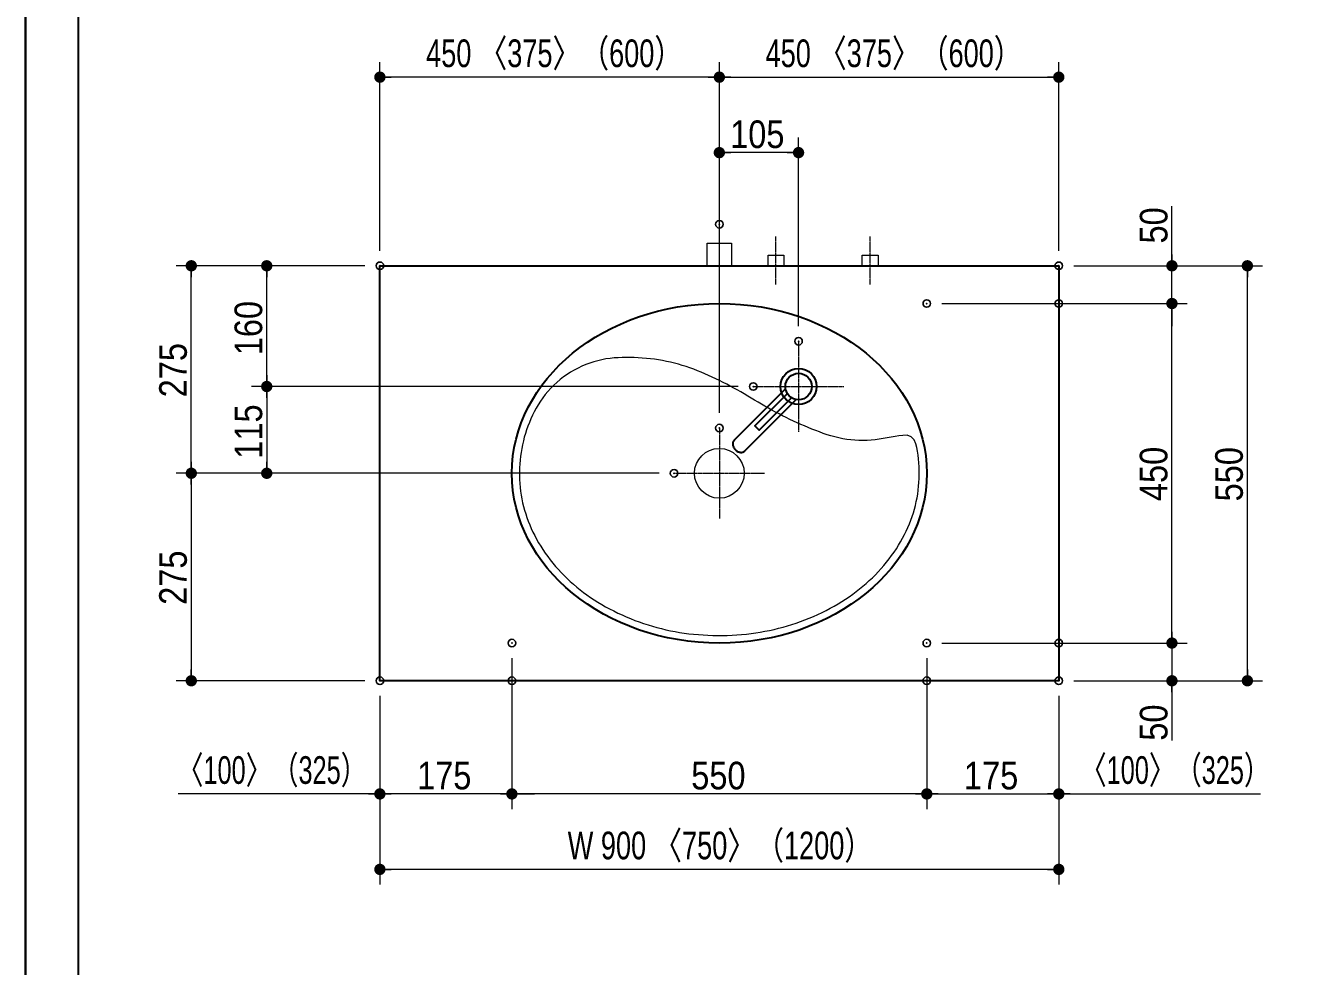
# Model space of a CAD drawing. Units: millimetres, scale not verified. Extents: x -6062 to 6062, y -3045 to 3045.
# Drawn here: x -5788 to -4108, y -799 to 449 of the extents above; entities that cross this region are included whole.
import ezdxf
from ezdxf.enums import TextEntityAlignment as Align

# ---------------------------------------------------------------- set-up
doc = ezdxf.new("R2010")
doc.units = ezdxf.units.MM
doc.header["$LTSCALE"] = 20
doc.header["$PDMODE"] = 32
doc.header["$PDSIZE"] = 10
doc.linetypes.add('USER3', pattern=[2.91, 1.76, -0.4, 0.35, -0.4])
for name, color, linetype, lineweight in [('0-0_1図面枠', 7, 'Continuous', 20), ('0-1_2寸法-1', 7, 'Continuous', 15), ('0-2_0', 7, 'Continuous', 25), ('0-4_5ボウル・キャビネット', 7, 'Continuous', 15), ('0-5_2寸法-2', 7, 'Continuous', 15), ('0-8_4給排水', 7, 'Continuous', 30)]:
    doc.layers.add(name, color=color, linetype=linetype, lineweight=lineweight)
doc.layers.add('0-3_Defpoints', color=7, linetype='Continuous')
doc.styles.add('ＭＳ Ｐゴシック', font='')
doc.styles.get('ＭＳ Ｐゴシック').set_extended_font_data('MS PGothic')

# ---------------------------------------------------------------- blocks, each defined once
blk = doc.blocks.new('_Dot')
at = {"layer": '0-2_0'}
blk.add_line((-10, 0), (-20, 0), dxfattribs=at)
for points in [[(0, 0), (-10, 0), (-9.92, 1.25)], [(0, 0), (-9.92, -1.25), (-10, 0)], [(0, 0), (-9.92, 1.25), (-9.69, 2.49)], [(0, 0), (-9.69, -2.49), (-9.92, -1.25)], [(0, 0), (-9.69, 2.49), (-9.3, 3.68)], [(0, 0), (-9.3, -3.68), (-9.69, -2.49)], [(0, 0), (-9.3, 3.68), (-8.76, 4.82)], [(0, 0), (-8.76, -4.82), (-9.3, -3.68)], [(0, 0), (-8.76, 4.82), (-8.09, 5.88)], [(0, 0), (-8.09, -5.88), (-8.76, -4.82)], [(0, 0), (-8.09, 5.88), (-7.29, 6.85)], [(0, 0), (-7.29, -6.85), (-8.09, -5.88)], [(0, 0), (-7.29, 6.85), (-6.37, 7.71)], [(0, 0), (-6.37, -7.71), (-7.29, -6.85)], [(0, 0), (-6.37, 7.71), (-5.36, 8.44)], [(0, 0), (-5.36, -8.44), (-6.37, -7.71)], [(0, 0), (-5.36, 8.44), (-4.26, 9.05)], [(0, 0), (-4.26, -9.05), (-5.36, -8.44)], [(0, 0), (-4.26, 9.05), (-3.09, 9.51)], [(0, 0), (-3.09, -9.51), (-4.26, -9.05)], [(0, 0), (-3.09, 9.51), (-1.87, 9.82)], [(0, 0), (-1.87, -9.82), (-3.09, -9.51)], [(0, 0), (-1.87, 9.82), (-0.63, 9.98)], [(0, 0), (-0.63, -9.98), (-1.87, -9.82)], [(0, 0), (-0.63, 9.98), (0.63, 9.98)], [(0, 0), (0.63, -9.98), (-0.63, -9.98)], [(0, 0), (0.63, 9.98), (1.87, 9.82)], [(0, 0), (1.87, 9.82), (3.09, 9.51)], [(0, 0), (3.09, 9.51), (4.26, 9.05)], [(0, 0), (4.26, 9.05), (5.36, 8.44)], [(0, 0), (5.36, 8.44), (6.37, 7.71)], [(0, 0), (6.37, 7.71), (7.29, 6.85)], [(0, 0), (7.29, 6.85), (8.09, 5.88)], [(0, 0), (8.09, 5.88), (8.76, 4.82)], [(0, 0), (8.76, 4.82), (9.3, 3.68)], [(0, 0), (9.3, 3.68), (9.69, 2.49)], [(0, 0), (9.69, 2.49), (9.92, 1.25)], [(0, 0), (9.92, 1.25), (10, 0)], [(0, 0), (1.87, -9.82), (0.63, -9.98)], [(0, 0), (3.09, -9.51), (1.87, -9.82)], [(0, 0), (4.26, -9.05), (3.09, -9.51)], [(0, 0), (5.36, -8.44), (4.26, -9.05)], [(0, 0), (6.37, -7.71), (5.36, -8.44)], [(0, 0), (7.29, -6.85), (6.37, -7.71)], [(0, 0), (8.09, -5.88), (7.29, -6.85)], [(0, 0), (8.76, -4.82), (8.09, -5.88)], [(0, 0), (9.3, -3.68), (8.76, -4.82)], [(0, 0), (9.69, -2.49), (9.3, -3.68)], [(0, 0), (9.92, -1.25), (9.69, -2.49)], [(0, 0), (10, 0), (9.92, -1.25)]]:
    blk.add_solid(points, dxfattribs=at)
blk = doc.blocks.new('グループ-6')
at = {"layer": '0-8_4給排水', "linetype": 'USER3', "lineweight": 15}
blk.add_line((-61600, 2100), (-61600, 3700), dxfattribs=at)
at = {"layer": '0-8_4給排水', "lineweight": 15}
blk.add_lwpolyline([(-61920, 2600), (-61920, 3200), (-61280, 3200), (-61280, 2600)], dxfattribs=at)
blk = doc.blocks.new('グループ-12')
at = {"layer": '0-4_5ボウル・キャビネット', "linetype": 'USER3'}
for p, q in [((-61600, -1700), (-61600, -4100)), ((-62800, -2900), (-60400, -2900))]:
    blk.add_line(p, q, dxfattribs=at)
at = {"layer": '0-4_5ボウル・キャビネット'}
for points in [[(-64179, 167.4), (-64285.6, 162.9), (-64392, 155.9), (-64498.7, 145.1), (-64606, 129.6), (-64713.4, 109.6), (-64820.7, 84.8), (-64927.7, 55.3), (-65033.9, 21), (-65139, -18), (-65242.8, -61.8), (-65345, -110.1), (-65445.2, -162.9), (-65543.1, -220.2), (-65638.5, -281.7), (-65731.1, -347.3), (-65820.6, -416.7), (-65906.8, -489.8), (-65989.4, -566.3), (-66068.3, -646), (-66143.4, -728.6), (-66214.4, -813.8), (-66281.2, -901.3), (-66343.9, -990.8), (-66402.2, -1082.1), (-66456.1, -1174.9), (-66505.8, -1268.8), (-66552.5, -1363.5), (-66596.2, -1458.8), (-66637, -1554.7), (-66674.8, -1651.2), (-66709.7, -1748.4), (-66741.7, -1846.3), (-66770.7, -1944.7), (-66796.8, -2043.8), (-66819.9, -2143.6), (-66840.1, -2244), (-66857.4, -2345), (-66871.8, -2446.7), (-66883.2, -2549)], [(-60297.9, -1176.9), (-60390.7, -1124.4), (-60482.8, -1071), (-60574.3, -1016.5), (-60665.6, -961.8), (-60756.9, -907.2), (-60848.3, -852.5), (-60939.7, -798), (-61031.8, -744.4), (-61124.4, -691.8), (-61217.6, -640.2), (-61311.3, -589.5), (-61405.6, -539.9), (-61500.4, -491.3), (-61595.8, -443.7), (-61691.6, -397.1), (-61787.9, -351.5), (-61884.6, -307), (-61981.8, -263.5), (-62079.6, -221.2), (-62178.4, -180.9), (-62278.3, -142.6), (-62379.2, -106.3), (-62481, -72.2), (-62583.7, -40.3), (-62687.2, -10.5), (-62791.4, 17.1), (-62896.2, 42.4), (-63001.7, 65.5), (-63107.6, 86.3), (-63214, 104.9), (-63320.8, 121.1), (-63427.8, 135), (-63535.1, 146.6), (-63642.5, 155.8), (-63750, 162.8), (-63857.4, 167.4), (-63964.8, 169.7), (-64072, 169.7), (-64179, 167.4)], [(-56386.2, -2115.6), (-56430.6, -2013), (-56516.1, -1930.7), (-56624.8, -1889.5), (-56732, -1894.3), (-56837.1, -1911.7), (-56942.1, -1929.1), (-57047.1, -1946.5), (-57152.2, -1963.8), (-57257.2, -1981.2), (-57362.3, -1998.2), (-57468.4, -2011.9), (-57575.2, -2021.8), (-57682.6, -2028), (-57790.4, -2030.2), (-57898.5, -2028.6), (-58006.5, -2023.1), (-58114.3, -2013.8), (-58221.7, -2000.5), (-58328.4, -1983.4), (-58434.2, -1962.5), (-58539.1, -1937.8), (-58642.6, -1909.5), (-58744.8, -1877.6), (-58845.3, -1842.3), (-58945.2, -1805.3), (-59044.7, -1767.2), (-59143.8, -1728.1), (-59242.6, -1687.8), (-59340.9, -1646.6), (-59438.8, -1604.2), (-59536.2, -1560.8), (-59633.2, -1516.4), (-59729.7, -1470.9), (-59825.8, -1424.4), (-59921.3, -1376.9), (-60016.3, -1328.4), (-60110.7, -1278.9), (-60204.6, -1228.4), (-60297.9, -1176.9)], [(-56793.6, -4714), (-56741.2, -4620.6), (-56691.8, -4526.5), (-56645.3, -4431.8), (-56601.7, -4336.5), (-56561.1, -4240.6), (-56523.4, -4144), (-56488.7, -4046.8), (-56456.8, -3948.9), (-56428, -3850.4), (-56402, -3751.2), (-56379, -3651.5), (-56358.9, -3551), (-56341.8, -3450), (-56327.6, -3348.3), (-56316.3, -3246), (-56308, -3143), (-56302.6, -3039.4), (-56300.2, -2935.1), (-56300.6, -2830.5), (-56304.1, -2726.5), (-56310.4, -2623.1), (-56319.7, -2520.3), (-56331.9, -2418.2), (-56347.1, -2316.7), (-56365.2, -2215.9), (-56386.2, -2115.6), (-56386.2, -2115.6)], [(-66883.2, -2549), (-66891.6, -2651.9), (-66897.2, -2755.5), (-66899.8, -2859.7), (-66899.4, -2964.3), (-66896.2, -3068.4), (-66890, -3171.8), (-66880.8, -3274.6), (-66868.7, -3376.8), (-66853.7, -3478.3), (-66835.8, -3579.2), (-66814.9, -3679.4), (-66791, -3779), (-66764.3, -3878), (-66734.6, -3976.3), (-66701.9, -4074), (-66666.4, -4171.1), (-66627.8, -4267.5), (-66586.4, -4363.2), (-66542, -4458.4), (-66494.7, -4552.9), (-66444.4, -4646.7), (-66391.2, -4739.9), (-66335.1, -4832.5), (-66276.1, -4924.5), (-66214.1, -5015.8), (-66149.3, -5106.2), (-66082.3, -5195), (-66013.1, -5282.1), (-65941.8, -5367.3), (-65868.4, -5450.9), (-65792.8, -5532.7), (-65715.1, -5612.8), (-65635.2, -5691.1), (-65553.2, -5767.7), (-65469, -5842.5), (-65382.6, -5915.6), (-65294.1, -5986.9), (-65203.5, -6056.5), (-65110.7, -6124.4)], [(-60513.5, -7111.1), (-60391.6, -7089.3), (-60270.4, -7065.2), (-60150, -7038.6), (-60030.4, -7009.7), (-59911.6, -6978.4), (-59793.6, -6944.7), (-59676.3, -6908.6), (-59559.9, -6870.2), (-59444.2, -6829.4), (-59329.3, -6786.1), (-59215.2, -6740.5), (-59101.9, -6692.6), (-58989.4, -6642.2), (-58878, -6589.6), (-58768.6, -6535.2), (-58661.4, -6479.1), (-58556.3, -6421.2), (-58453.3, -6361.6), (-58352.6, -6300.2), (-58253.9, -6237.1), (-58157.5, -6172.2), (-58063.1, -6105.6), (-57970.9, -6037.3), (-57880.9, -5967.2), (-57793, -5895.3), (-57707.3, -5821.8), (-57623.7, -5746.4), (-57542.3, -5669.4), (-57463, -5590.6), (-57385.8, -5510), (-57310.8, -5427.7), (-57238, -5343.7), (-57167.3, -5257.9), (-57098.8, -5170.4), (-57032.4, -5081.1), (-56968.3, -4990.3), (-56907.1, -4898.8), (-56848.9, -4806.7), (-56793.6, -4714)], [(-65110.7, -6124.4), (-65015.8, -6190.5), (-64918.7, -6254.9), (-64819.5, -6317.5), (-64718.1, -6378.4), (-64614.6, -6437.5), (-64508.9, -6494.9), (-64401, -6550.6), (-64291.1, -6604.5), (-64179.2, -6656.5), (-64066.5, -6706.2), (-63952.9, -6753.5), (-63838.6, -6798.5), (-63723.5, -6841), (-63607.6, -6881.2), (-63491, -6919), (-63373.5, -6954.4), (-63255.3, -6987.4), (-63136.2, -7018), (-63016.4, -7046.3), (-62895.8, -7072.1), (-62774.4, -7095.6), (-62652.2, -7116.7), (-62529.3, -7135.5), (-62405.5, -7151.8), (-62281, -7165.8), (-62155.6, -7177.4), (-62029.5, -7186.6), (-61902.6, -7193.4), (-61774.9, -7197.8), (-61646.5, -7199.8), (-61517.5, -7199.5), (-61389.3, -7196.8), (-61261.8, -7191.7), (-61135.1, -7184.2), (-61009.2, -7174.4), (-60884.1, -7162.1), (-60759.8, -7147.5), (-60636.3, -7130.5), (-60513.5, -7111.1)]]:
    blk.add_lwpolyline(points, dxfattribs=at)
blk.add_circle((-61600, -2900), 660, dxfattribs=at)
at = {"layer": '0-4_5ボウル・キャビネット', "lineweight": 30}
blk.add_ellipse((-61600, -2900), major_axis=(5500, 0), ratio=0.818182, dxfattribs=at)
blk = doc.blocks.new('グループ-18')
at = {"layer": '0-8_4給排水', "linetype": 'USER3', "lineweight": 15}
for p, q in [((-59500, 600), (-59500, -1800)), ((-60700, -600), (-58300, -600))]:
    blk.add_line(p, q, dxfattribs=at)
at = {"layer": '0-8_4給排水'}
for points in [[(-59844.5, -661.7), (-61209.1, -2026.3), (-61218.3, -2036.6), (-61226.5, -2048.4), (-61233.5, -2061.6), (-61239.1, -2076.1), (-61243.1, -2091.8), (-61245.4, -2108.6), (-61245.8, -2126.2), (-61244.3, -2144.3), (-61241, -2162.7), (-61235.8, -2181), (-61228.9, -2199), (-61220.5, -2216.4), (-61210.8, -2232.9), (-61200, -2248.5), (-61188.3, -2262.9), (-61176, -2276), (-61162.9, -2288.3), (-61148.5, -2300), (-61132.9, -2310.8), (-61116.4, -2320.5), (-61099, -2328.9), (-61081, -2335.8), (-61062.7, -2341), (-61044.3, -2344.3), (-61026.2, -2345.8), (-61008.6, -2345.4), (-60991.8, -2343.1), (-60976.1, -2339.1), (-60961.6, -2333.5), (-60948.4, -2326.5), (-60936.6, -2318.3), (-60926.3, -2309.1), (-59561.7, -944.5)], [(-59797.5, -784.4), (-60659.7, -1646.5), (-60546.5, -1759.7), (-59684.4, -897.5)]]:
    blk.add_lwpolyline(points, dxfattribs=at)
for radius in [480, 350]:
    blk.add_circle((-59500, -600), radius, dxfattribs=at)
blk = doc.blocks.new('グループ-28')
at = {"layer": '0-8_4給排水', "linetype": 'USER3', "lineweight": 15}
for p, q in [((-60100, 2100), (-60100, 3380)), ((-57600, 2100), (-57600, 3380))]:
    blk.add_line(p, q, dxfattribs=at)
at = {"layer": '0-8_4給排水', "lineweight": 15}
for points in [[(-60310, 2600), (-60310, 2880), (-59890, 2880), (-59890, 2600)], [(-57810, 2600), (-57810, 2880), (-57390, 2880), (-57390, 2600)]]:
    blk.add_lwpolyline(points, dxfattribs=at)
blk = doc.blocks.new('グループ-2')
at = {"layer": '0-0_1図面枠', "lineweight": 35}
blk.add_lwpolyline([(-80000, 55400), (80000, 55400), (80000, -55400), (-80000, -55400)], close=True, dxfattribs=at)

msp = doc.modelspace()

# ---------------------------------------------------------------- linework, layer by layer
at = {"layer": '0-0_1図面枠', "lineweight": 30}
msp.add_line((-5717.5, 1750), (-5717.5, -2420), dxfattribs=at)
at = {"layer": '0-1_2寸法-1'}
for p, q in [((-5317.5, 150), (-5317.5, 400)), ((-4867.5, 205), (-4867.5, 400)), ((-4867.5, 205), (-4867.5, 400)), ((-4417.5, 150), (-4417.5, 400)), ((-4882.51, 380), (-5302.49, 380)), ((-4852.49, 380), (-4432.51, 380)), ((-4867.5, -65), (-4867.5, 300)), ((-4762.5, 50), (-4762.5, 300)), ((-4777.51, 280), (-4852.49, 280)), ((-4267.5, 145.01), (-4267.5, 208.99)), ((-5487.5, 130), (-5587.5, 130)), ((-5337.5, 130), (-5487.5, 130)), ((-4397.5, 130), (-4247.5, 130)), ((-4267.5, 80), (-4267.5, 130)), ((-4247.5, 130), (-4147.5, 130)), ((-5567.5, -129.99), (-5567.5, 114.99)), ((-5467.5, -14.99), (-5467.5, 114.99)), ((-4167.5, -404.99), (-4167.5, 114.99)), ((-4572.5, 80), (-4247.5, 80)), ((-4397.5, 80), (-4247.5, 80)), ((-4267.5, -354.99), (-4267.5, 64.99)), ((-4267.5, 64.99), (-4267.5, 49.99)), ((-4842.5, -30), (-5487.5, -30)), ((-4842.5, -30), (-5487.5, -30)), ((-5467.5, -45.01), (-5467.5, -129.99)), ((-5487.5, -145), (-5587.5, -145)), ((-5487.5, -145), (-5587.5, -145)), ((-4947.5, -145), (-5487.5, -145)), ((-5567.5, -160.01), (-5567.5, -404.99)), ((-4267.5, -354.99), (-4267.5, -339.99)), ((-4572.5, -370), (-4247.5, -370)), ((-4397.5, -370), (-4247.5, -370)), ((-4267.5, -370), (-4267.5, -420)), ((-5142.5, -390), (-5142.5, -590)), ((-4592.5, -390), (-4592.5, -590)), ((-5337.5, -420), (-5587.5, -420)), ((-4397.5, -420), (-4247.5, -420)), ((-4247.5, -420), (-4147.5, -420)), ((-4267.5, -435.01), (-4267.5, -498.99)), ((-5317.5, -440), (-5317.5, -590)), ((-5142.5, -440), (-5142.5, -590)), ((-4592.5, -440), (-4592.5, -590)), ((-4417.5, -440), (-4417.5, -590)), ((-5157.51, -570), (-5302.49, -570)), ((-4607.51, -570), (-5127.49, -570)), ((-4577.49, -570), (-4432.51, -570)), ((-5317.5, -590), (-5317.5, -690)), ((-4417.5, -590), (-4417.5, -690)), ((-4432.51, -670), (-5302.49, -670))]:
    msp.add_line(p, q, dxfattribs=at)
at = {"layer": '0-3_Defpoints'}
for p in [(-5317.5, 380), (-4417.5, 380), (-4867.5, 280), (-4867.5, 185), (-5567.5, 130), (-5467.5, 130), (-5317.5, 130), (-5317.5, 130), (-4417.5, 130), (-4417.5, 130), (-4267.5, 130), (-4167.5, 130), (-4592.5, 80), (-4417.5, 80), (-4267.5, 80), (-4267.5, 80), (-4762.5, 30), (-4822.5, -30), (-4867.5, -85), (-5467.5, -145), (-4927.5, -145), (-5142.5, -370), (-4592.5, -370), (-4417.5, -370), (-4267.5, -370), (-5567.5, -420), (-5317.5, -420), (-5142.5, -420), (-4592.5, -420), (-4417.5, -420), (-4417.5, -420), (-4267.5, -420), (-5317.5, -570), (-5317.5, -570), (-5142.5, -570), (-4417.5, -570), (-5317.5, -670)]:
    msp.add_point(p, dxfattribs=at)
at = {"layer": '0-4_5ボウル・キャビネット', "lineweight": 30}
msp.add_lwpolyline([(-5317.5, 130), (-4417.5, 130), (-4417.5, -420), (-5317.5, -420)], close=True, dxfattribs=at)
at = {"layer": '0-5_2寸法-2'}
for p, q in [((-5317.5, -440), (-5317.5, -590)), ((-5142.5, -440), (-5142.5, -590)), ((-4592.5, -440), (-4592.5, -590)), ((-4417.5, -440), (-4417.5, -590)), ((-5332.51, -570), (-5584.84, -570)), ((-5142.5, -570), (-5317.5, -570)), ((-5127.49, -570), (-5112.49, -570)), ((-4607.51, -570), (-4622.51, -570)), ((-4592.5, -570), (-4417.5, -570)), ((-4402.49, -570), (-4150.16, -570))]:
    msp.add_line(p, q, dxfattribs=at)

# ---------------------------------------------------------------- block references
at = {"layer": '0-0_1図面枠', "xscale": 0.05, "yscale": 0.05}
msp.add_blockref('グループ-2', (-1787.5, 0), dxfattribs=at)
at = {"layer": '0-1_2寸法-1', "xscale": 0.7503418, "yscale": 0.7503418}
for p, rotation in [((-5317.5, 380), 180), ((-4867.5, 380), 180), ((-4867.5, 280), 180), ((-5567.5, 130), 90), ((-5467.5, 130), 90), ((-4267.5, 130), 270), ((-4167.5, 130), 90), ((-4267.5, 80), 90), ((-4267.5, 80), 90), ((-5467.5, -30), 270), ((-5467.5, -30), 90), ((-5567.5, -145), 270), ((-5467.5, -145), 270), ((-5567.5, -145), 90), ((-4267.5, -370), 270), ((-4267.5, -370), 270), ((-5567.5, -420), 270), ((-4267.5, -420), 90), ((-4167.5, -420), 270), ((-5317.5, -570), 180), ((-5142.5, -570), 180), ((-4592.5, -570), 180), ((-5317.5, -670), 180)]:
    msp.add_blockref('_Dot', p, dxfattribs=dict(at, rotation=rotation))
for p in [(-4867.5, 380), (-4417.5, 380), (-4762.5, 280), (-5142.5, -570), (-4592.5, -570), (-4417.5, -570), (-4417.5, -670)]:
    msp.add_blockref('_Dot', p, dxfattribs=at)
at = {"layer": '0-4_5ボウル・キャビネット', "xscale": 0.05, "yscale": 0.05}
msp.add_blockref('グループ-12', (-1787.5, 0), dxfattribs=at)
at = {"layer": '0-5_2寸法-2', "xscale": 0.7503418, "yscale": 0.7503418}
for p in [(-5317.5, -570), (-4592.5, -570)]:
    msp.add_blockref('_Dot', p, dxfattribs=at)
at = {"layer": '0-5_2寸法-2', "xscale": 0.7503418, "yscale": 0.7503418, "rotation": 180}
for p in [(-5142.5, -570), (-4417.5, -570)]:
    msp.add_blockref('_Dot', p, dxfattribs=at)
at = {"layer": '0-8_4給排水', "xscale": 0.05, "yscale": 0.05}
for name in ['グループ-6', 'グループ-28', 'グループ-18']:
    msp.add_blockref(name, (-1787.5, 0), dxfattribs=at)

# ---------------------------------------------------------------- texts
at = {"layer": '0-1_2寸法-1', "style": 'ＭＳ Ｐゴシック'}
for s, height, width, p in [('450 〈375〉（600）', 36.66, 0.75, (-5256.19, 382.35)), ('450 〈375〉（600）', 36.66, 0.75, (-4806.19, 382.35)), ('105', 36.66, 0.9, (-4853.22, 275.04)), ('175', 36.66, 0.9, (-5268.22, -574.96)), ('550', 36.66, 0.9, (-4904.78, -574.96)), ('175', 36.66, 0.9, (-4543.22, -574.96)), ('W 900 〈750〉（1200）', 36.69, 0.75, (-5068.55, -667.65))]:
    msp.add_text(s, height=height, dxfattribs=dict(at, width=width)).set_placement(p, align=Align.BOTTOM_LEFT)
at = {"layer": '0-1_2寸法-1', "style": 'ＭＳ Ｐゴシック', "width": 0.9}
for s, p in [('50', (-4262.44, 159.52)), ('160', (-5462.54, 11.39)), ('275', (-5562.44, -44.39)), ('115', (-5462.54, -125.72)), ('450', (-4262.54, -181.89)), ('550', (-4162.54, -182.28)), ('275', (-5562.44, -319.39)), ('50', (-4262.44, -499.48))]:
    msp.add_text(s, height=36.66, rotation=90, dxfattribs=at).set_placement(p, align=Align.BOTTOM_LEFT)
at = {"layer": '0-5_2寸法-2', "style": 'ＭＳ Ｐゴシック', "width": 0.7}
for p in [(-5586.45, -567.65), (-4389.09, -567.65)]:
    msp.add_text('〈100〉（325）', height=36.66, dxfattribs=at).set_placement(p, align=Align.BOTTOM_LEFT)

doc.saveas('drawing.dxf')
